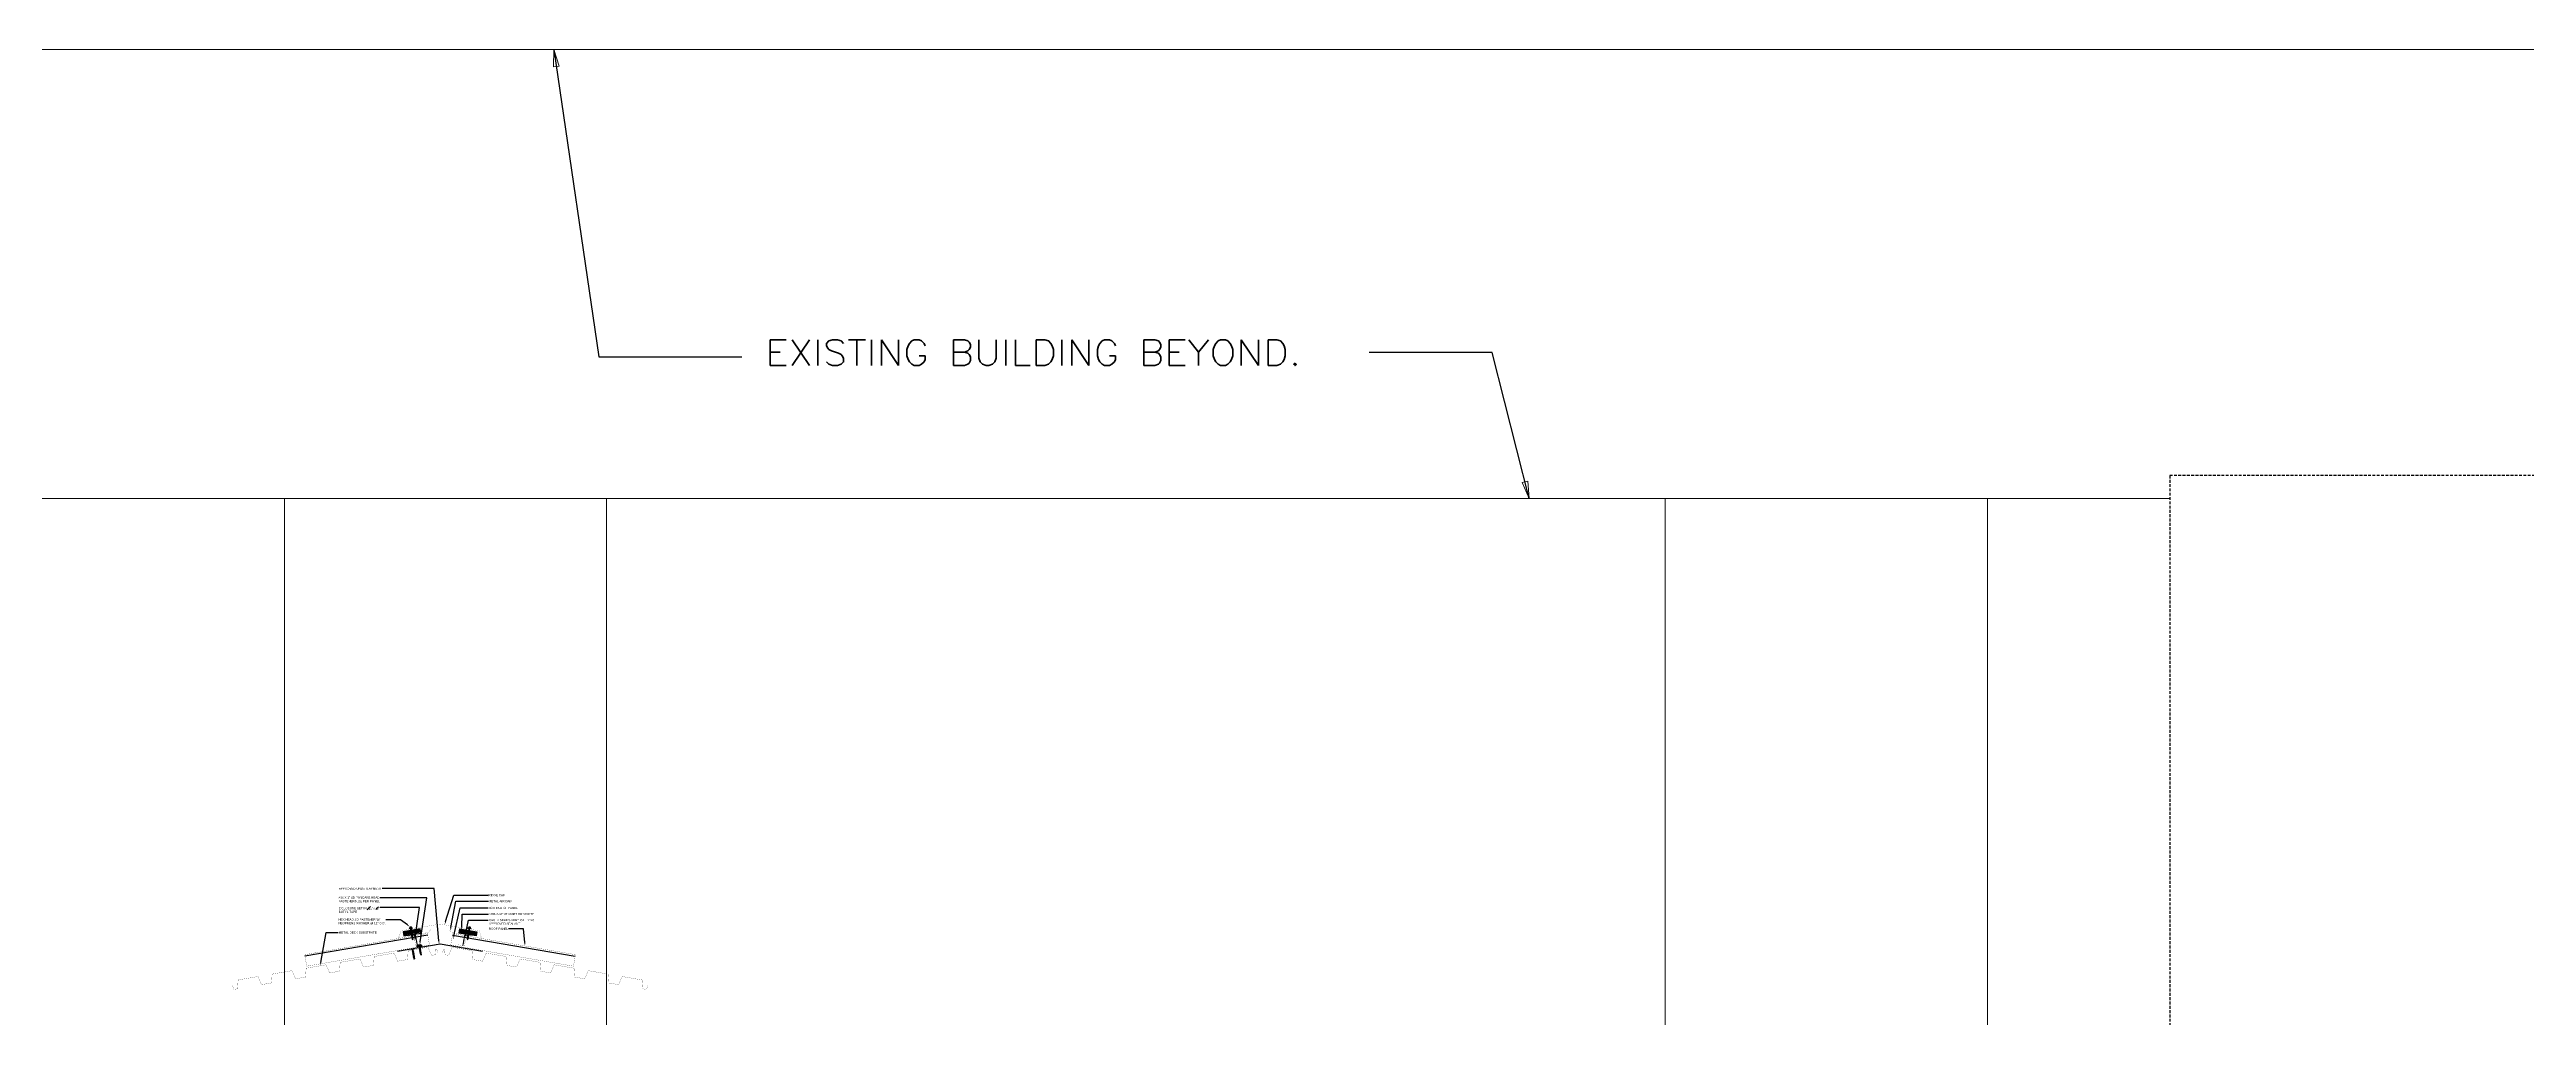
# Model space of a CAD drawing. Header units: inches. Extents: x -33163 to 19162, y -8858 to 30669.
# Drawn here: x -28353.8 to -27923.2, y -212 to -43.7 of the extents above; entities that cross this region are included whole.
import ezdxf
from ezdxf import colors
from ezdxf.entities.mleader import LeaderData, LeaderLine
from ezdxf.math import Vec2, Vec3

# ---------------------------------------------------------------- set-up
doc = ezdxf.new("R2010")
doc.units = ezdxf.units.IN
doc.linetypes.add('DASHED', pattern=[0.75, 0.5, -0.25])
doc.layers.get('0').update_dxf_attribs({"color": 9, "lineweight": 0})
for name, color, linetype, lineweight in [('01 Accessories', 12, 'Continuous', 25), ('05 Fasteners', 11, 'Continuous', 15), ('07 - Roof Panels', 6, 'Continuous', 30), ('10 - Flashings', 2, 'Continuous', 60), ('11 Sealant', 9, 'Continuous', 13), ('12 - Steel', 11, 'Continuous', 15), ('17 - Rigid Insulation', 2, 'ZIGZAG', 30), ('A-ROOF-BELOW', 251, 'Continuous', 5), ('A-ROOF-EXIST', 7, 'Continuous', 30)]:
    doc.layers.add(name, color=color, linetype=linetype, lineweight=lineweight)
doc.layers.add('A-ANNO-DIMS-04', color=12, linetype='Continuous')
doc.layers.add('A-ANNO-NOTE-48', color=12, linetype='Continuous')
doc.styles.add('ROMANS', font='romans.shx', dxfattribs={"width": 1.1})
doc.styles.add('Sheffield', font='arial.ttf', dxfattribs={"height": 0.175})
doc.linetypes.add('ZIGZAG', pattern='A,0.0001,-0.2,[131,ltypeshp.shx,S=0.2,R=0,X=-0.2,Y=0],-0.4,[131,ltypeshp.shx,S=0.2,R=180,X=0.2,Y=0],-0.2', length=0.8001)
doc.dimstyles.new('Dim 48', dxfattribs={"dimscale": 48, "dimtxt": 0.09375, "dimasz": 0.0625, "dimexe": 0.0625, "dimexo": 0.0625, "dimgap": 0.09375, "dimtad": 1, "dimdec": 4, "dimzin": 3, "dimdsep": 46, "dimlunit": 4, "dimtxsty": 'ROMANS', "dimblk1": 'ARCHTICK', "dimblk2": 'ARCHTICK', "dimsah": 1, "dimcen": 0.0625, "dimdle": 0.0625, "dimclrd": 2, "dimclre": 2, "dimclrt": 3, "dimaunit": 1, "dimazin": 0, "dimtm": 1e-09, "dimtfac": 1, "dimtdec": 4, "dimtmove": 2, "dimatfit": 3, "dimldrblk": 'CLOSEDBLANK', "dimfxl": 1, "dimtolj": 1, "dimtzin": 3, "dimarcsym": 0})

# ---------------------------------------------------------------- blocks, each defined once
blk = doc.blocks.new('_ArchTick')
at = {"color": 0, "linetype": 'ByBlock', "const_width": 0.15}
blk.add_lwpolyline([(-0.5, -0.5), (0.5, 0.5)], dxfattribs=at)
blk = doc.blocks.new('*U254')
at = {"layer": '11 Sealant'}
h = blk.add_hatch(dxfattribs=at)
h.set_pattern_fill('ANSI31', color=256, scale=0.75, angle=29.9901)
h.set_pattern_definition([(74.99, (0.02288, 0.08538), (-0.090551, 0.02428), [])])
h.paths.add_polyline_path([(0.38, 0.22), (0.29, 0.38), (-0.47, -0.06), (-0.38, -0.22)])
blk.add_lwpolyline([(-0.38, -0.22), (-0.47, -0.06), (0.29, 0.38), (0.38, 0.22)], close=True, dxfattribs=at)
blk = doc.blocks.new('*U255')
at = {"layer": '05 Fasteners'}
for p, q in [((-0.31, 0.12), (-0.15, 0.17)), ((-0.16, 0.21), (-0.16, 0.31)), ((-0.15, 0.17), (0.15, 0.17)), ((-0.13, 0.33), (-0.12, 0.33)), ((-0.12, 0.33), (0.12, 0.33)), ((-0.09, 0.21), (-0.09, 0.31)), ((-0.08, 0.03), (-0.08, -0.1)), ((-0.06, 0.33), (0.06, 0.33)), ((0.08, 0.03), (0.08, -0.06)), ((0.09, 0.21), (0.09, 0.31)), ((0.12, 0.33), (0.13, 0.33)), ((0.31, 0.12), (0.15, 0.17)), ((0.16, 0.21), (0.16, 0.31)), ((-0.12, -0.13), (-0.08, -0.1)), ((-0.08, -0.14), (-0.12, -0.13)), ((-0.12, -0.23), (-0.08, -0.2)), ((-0.08, -0.24), (-0.12, -0.23)), ((-0.12, -0.34), (-0.08, -0.31)), ((-0.08, -0.35), (-0.12, -0.34)), ((-0.12, -0.44), (-0.08, -0.41)), ((-0.08, -0.45), (-0.12, -0.44)), ((-0.12, -0.54), (-0.08, -0.51)), ((-0.08, -0.55), (-0.12, -0.54)), ((-0.12, -0.64), (-0.08, -0.61)), ((-0.08, -0.65), (-0.12, -0.64)), ((-0.12, -0.74), (-0.08, -0.72)), ((-0.08, -0.75), (-0.12, -0.74)), ((-0.12, -0.85), (-0.08, -0.82)), ((-0.08, -0.86), (-0.12, -0.85)), ((-0.12, -0.95), (-0.08, -0.92)), ((-0.08, -0.96), (-0.12, -0.95)), ((-0.12, -1.05), (-0.08, -1.02)), ((-0.08, -1.06), (-0.12, -1.05)), ((-0.12, -1.15), (-0.08, -1.12)), ((-0.08, -1.16), (-0.12, -1.15)), ((-0.12, -1.26), (-0.08, -1.23)), ((-0.08, -1.27), (-0.12, -1.26)), ((-0.12, -1.36), (-0.08, -1.33)), ((-0.08, -1.37), (-0.12, -1.36)), ((-0.12, -1.46), (-0.08, -1.43)), ((-0.08, -1.47), (-0.12, -1.46)), ((-0.12, -1.56), (-0.08, -1.53)), ((-0.08, -1.57), (-0.12, -1.56)), ((-0.12, -1.67), (-0.08, -1.64)), ((-0.08, -1.68), (-0.12, -1.67)), ((-0.08, -0.1), (0.08, -0.06)), ((0.08, -0.1), (-0.08, -0.14)), ((-0.08, -0.14), (-0.08, -0.2)), ((-0.08, -0.2), (0.08, -0.17)), ((0.08, -0.21), (-0.08, -0.24)), ((-0.08, -0.24), (-0.08, -0.31)), ((-0.08, -0.31), (0.08, -0.27)), ((0.08, -0.31), (-0.08, -0.35)), ((-0.08, -0.35), (-0.08, -0.41)), ((-0.08, -0.41), (0.08, -0.37)), ((0.08, -0.41), (-0.08, -0.45)), ((-0.08, -0.45), (-0.08, -0.51)), ((-0.08, -0.51), (0.08, -0.47)), ((0.08, -0.51), (-0.08, -0.55)), ((-0.08, -0.55), (-0.08, -0.61)), ((-0.08, -0.61), (0.08, -0.57)), ((0.08, -0.61), (-0.08, -0.65)), ((-0.08, -0.65), (-0.08, -0.72)), ((-0.08, -0.72), (0.08, -0.68)), ((0.08, -0.72), (-0.08, -0.75)), ((-0.08, -0.75), (-0.08, -0.82)), ((-0.08, -0.82), (0.08, -0.78)), ((0.08, -0.82), (-0.08, -0.86)), ((-0.08, -0.86), (-0.08, -0.92)), ((-0.08, -0.92), (0.08, -0.88)), ((0.08, -0.92), (-0.08, -0.96)), ((-0.08, -0.96), (-0.08, -1.02)), ((-0.08, -1.02), (0.08, -0.98)), ((0.08, -1.02), (-0.08, -1.06)), ((-0.08, -1.06), (-0.08, -1.12)), ((-0.08, -1.12), (0.08, -1.09)), ((0.08, -1.13), (-0.08, -1.16)), ((-0.08, -1.16), (-0.08, -1.23)), ((-0.08, -1.23), (0.08, -1.19)), ((0.08, -1.23), (-0.08, -1.27)), ((-0.08, -1.27), (-0.08, -1.33)), ((-0.08, -1.33), (0.08, -1.29)), ((0.08, -1.33), (-0.08, -1.37)), ((-0.08, -1.37), (-0.08, -1.43)), ((-0.08, -1.43), (0.08, -1.39)), ((0.08, -1.43), (-0.08, -1.47)), ((-0.08, -1.47), (-0.08, -1.53)), ((-0.08, -1.53), (0.08, -1.49)), ((0.08, -1.53), (-0.08, -1.57)), ((-0.08, -1.57), (-0.08, -1.64)), ((-0.08, -1.64), (0.08, -1.6)), ((0.08, -1.64), (-0.08, -1.68)), ((-0.08, -1.68), (-0.08, -1.85)), ((-0.08, -1.85), (0, -1.92)), ((-0.04, -1.85), (0, -1.69)), ((-0.04, -1.85), (0, -1.92)), ((0, -1.92), (0.04, -1.72)), ((0.08, -1.85), (0, -1.92)), ((0.04, -1.85), (0, -1.92)), ((0.04, -1.69), (0.04, -1.85)), ((0.08, -0.06), (0.12, -0.07)), ((0.12, -0.07), (0.08, -0.1)), ((0.08, -0.1), (0.08, -0.17)), ((0.08, -0.17), (0.12, -0.18)), ((0.12, -0.18), (0.08, -0.21)), ((0.08, -0.21), (0.08, -0.27)), ((0.08, -0.27), (0.12, -0.28)), ((0.12, -0.28), (0.08, -0.31)), ((0.08, -0.31), (0.08, -0.37)), ((0.08, -0.37), (0.12, -0.38)), ((0.12, -0.38), (0.08, -0.41)), ((0.08, -0.41), (0.08, -0.47)), ((0.08, -0.47), (0.12, -0.48)), ((0.12, -0.48), (0.08, -0.51)), ((0.08, -0.51), (0.08, -0.57)), ((0.08, -0.57), (0.12, -0.58)), ((0.12, -0.58), (0.08, -0.61)), ((0.08, -0.61), (0.08, -0.68)), ((0.08, -0.68), (0.12, -0.69)), ((0.12, -0.69), (0.08, -0.72)), ((0.08, -0.72), (0.08, -0.78)), ((0.08, -0.78), (0.12, -0.79)), ((0.12, -0.79), (0.08, -0.82)), ((0.08, -0.82), (0.08, -0.88)), ((0.08, -0.88), (0.12, -0.89)), ((0.12, -0.89), (0.08, -0.92)), ((0.08, -0.92), (0.08, -0.98)), ((0.08, -0.98), (0.12, -0.99)), ((0.12, -0.99), (0.08, -1.02)), ((0.08, -1.02), (0.08, -1.09)), ((0.08, -1.09), (0.12, -1.1)), ((0.12, -1.1), (0.08, -1.13)), ((0.08, -1.13), (0.08, -1.19)), ((0.08, -1.19), (0.12, -1.2)), ((0.12, -1.2), (0.08, -1.23)), ((0.08, -1.23), (0.08, -1.29)), ((0.08, -1.29), (0.12, -1.3)), ((0.12, -1.3), (0.08, -1.33)), ((0.08, -1.33), (0.08, -1.39)), ((0.08, -1.39), (0.12, -1.4)), ((0.12, -1.4), (0.08, -1.43)), ((0.08, -1.43), (0.08, -1.49)), ((0.08, -1.49), (0.12, -1.5)), ((0.12, -1.5), (0.08, -1.53)), ((0.08, -1.53), (0.08, -1.6)), ((0.08, -1.6), (0.12, -1.61)), ((0.12, -1.61), (0.08, -1.64)), ((0.08, -1.64), (0.08, -1.85))]:
    blk.add_line(p, q, dxfattribs=at)
for points in [[(-0.31, 0.12), (0.31, 0.12), (0.31, 0.11), (-0.31, 0.11)], [(-0.25, 0.11), (0.25, 0.11), (0.25, 0.03), (-0.25, 0.03)]]:
    blk.add_lwpolyline(points, close=True, dxfattribs=at)
blk.add_lwpolyline([(-0.18, 0.21), (0.18, 0.21, -0.414214), (0.19, 0.2), (0.19, 0.18), (-0.19, 0.18), (-0.19, 0.2, -0.414214)], format="xyb", close=True, dxfattribs=at)
for centre, radius, start, end in [((-0.13, 0.31), 0.0279, 90, 180), ((-0.12, 0.31), 0.0279, 0, 90), ((-0.06, 0.31), 0.0279, 90, 180), ((0.06, 0.31), 0.0279, 0, 90), ((0.12, 0.31), 0.0279, 90, 180), ((0.13, 0.31), 0.0279, 0, 90), ((0, -1.58), 0.274, 253.693, 261.1464), ((0.02, -1.69), 0.0213, 5.7698, 165.8256), ((0, -1.58), 0.274, 278.8536, 286.307)]:
    blk.add_arc(centre, radius, start, end, dxfattribs=at)
blk = doc.blocks.new('#10 SD Pancake')
at = {"layer": '05 Fasteners'}
for p, q in [((0.23, 0.11), (-0.23, 0.11)), ((-0.23, 0.03), (0.23, 0.03)), ((-0.08, 0.03), (-0.08, -0.1)), ((0.08, 0.03), (0.08, -0.06)), ((-0.12, -0.13), (-0.08, -0.1)), ((-0.08, -0.14), (-0.12, -0.13)), ((-0.12, -0.23), (-0.08, -0.2)), ((-0.08, -0.24), (-0.12, -0.23)), ((-0.12, -0.34), (-0.08, -0.31)), ((-0.08, -0.35), (-0.12, -0.34)), ((-0.12, -0.44), (-0.08, -0.41)), ((-0.08, -0.45), (-0.12, -0.44)), ((-0.12, -0.54), (-0.08, -0.51)), ((-0.08, -0.55), (-0.12, -0.54)), ((-0.12, -0.64), (-0.08, -0.61)), ((-0.08, -0.65), (-0.12, -0.64)), ((-0.12, -0.74), (-0.08, -0.72)), ((-0.08, -0.75), (-0.12, -0.74)), ((-0.12, -0.85), (-0.08, -0.82)), ((-0.08, -0.86), (-0.12, -0.85)), ((-0.12, -0.95), (-0.08, -0.92)), ((-0.08, -0.96), (-0.12, -0.95)), ((-0.12, -1.05), (-0.08, -1.02)), ((-0.08, -1.06), (-0.12, -1.05)), ((-0.12, -1.15), (-0.08, -1.12)), ((-0.08, -1.16), (-0.12, -1.15)), ((-0.12, -1.26), (-0.08, -1.23)), ((-0.08, -1.27), (-0.12, -1.26)), ((-0.12, -1.36), (-0.08, -1.33)), ((-0.08, -1.37), (-0.12, -1.36)), ((-0.12, -1.46), (-0.08, -1.43)), ((-0.08, -1.47), (-0.12, -1.46)), ((-0.08, -0.1), (0.08, -0.06)), ((0.08, -0.1), (-0.08, -0.14)), ((-0.08, -0.14), (-0.08, -0.2)), ((-0.08, -0.2), (0.08, -0.17)), ((0.08, -0.21), (-0.08, -0.24)), ((-0.08, -0.24), (-0.08, -0.31)), ((-0.08, -0.31), (0.08, -0.27)), ((0.08, -0.31), (-0.08, -0.35)), ((-0.08, -0.35), (-0.08, -0.41)), ((-0.08, -0.41), (0.08, -0.37)), ((0.08, -0.41), (-0.08, -0.45)), ((-0.08, -0.45), (-0.08, -0.51)), ((-0.08, -0.51), (0.08, -0.47)), ((0.08, -0.51), (-0.08, -0.55)), ((-0.08, -0.55), (-0.08, -0.61)), ((-0.08, -0.61), (0.08, -0.57)), ((0.08, -0.61), (-0.08, -0.65)), ((-0.08, -0.65), (-0.08, -0.72)), ((-0.08, -0.72), (0.08, -0.68)), ((0.08, -0.72), (-0.08, -0.75)), ((-0.08, -0.75), (-0.08, -0.82)), ((-0.08, -0.82), (0.08, -0.78)), ((0.08, -0.82), (-0.08, -0.86)), ((-0.08, -0.86), (-0.08, -0.92)), ((-0.08, -0.92), (0.08, -0.88)), ((0.08, -0.92), (-0.08, -0.96)), ((-0.08, -0.96), (-0.08, -1.02)), ((-0.08, -1.02), (0.08, -0.98)), ((0.08, -1.02), (-0.08, -1.06)), ((-0.08, -1.06), (-0.08, -1.12)), ((-0.08, -1.12), (0.08, -1.09)), ((0.08, -1.13), (-0.08, -1.16)), ((-0.08, -1.16), (-0.08, -1.23)), ((-0.08, -1.23), (0.08, -1.19)), ((0.08, -1.23), (-0.08, -1.27)), ((-0.08, -1.27), (-0.08, -1.33)), ((-0.08, -1.33), (0.08, -1.29)), ((0.08, -1.33), (-0.08, -1.37)), ((-0.08, -1.37), (-0.08, -1.43)), ((-0.08, -1.43), (0.08, -1.39)), ((0.08, -1.43), (-0.08, -1.47)), ((-0.08, -1.47), (-0.08, -1.64)), ((-0.08, -1.64), (0, -1.72)), ((-0.04, -1.65), (0, -1.48)), ((-0.04, -1.65), (0, -1.72)), ((0, -1.72), (0.04, -1.52)), ((0.08, -1.64), (0, -1.72)), ((0.04, -1.65), (0, -1.72)), ((0.04, -1.48), (0.04, -1.65)), ((0.08, -0.06), (0.12, -0.07)), ((0.12, -0.07), (0.08, -0.1)), ((0.08, -0.1), (0.08, -0.17)), ((0.08, -0.17), (0.12, -0.18)), ((0.12, -0.18), (0.08, -0.21)), ((0.08, -0.21), (0.08, -0.27)), ((0.08, -0.27), (0.12, -0.28)), ((0.12, -0.28), (0.08, -0.31)), ((0.08, -0.31), (0.08, -0.37)), ((0.08, -0.37), (0.12, -0.38)), ((0.12, -0.38), (0.08, -0.41)), ((0.08, -0.41), (0.08, -0.47)), ((0.08, -0.47), (0.12, -0.48)), ((0.12, -0.48), (0.08, -0.51)), ((0.08, -0.51), (0.08, -0.57)), ((0.08, -0.57), (0.12, -0.58)), ((0.12, -0.58), (0.08, -0.61)), ((0.08, -0.61), (0.08, -0.68)), ((0.08, -0.68), (0.12, -0.69)), ((0.12, -0.69), (0.08, -0.72)), ((0.08, -0.72), (0.08, -0.78)), ((0.08, -0.78), (0.12, -0.79)), ((0.12, -0.79), (0.08, -0.82)), ((0.08, -0.82), (0.08, -0.88)), ((0.08, -0.88), (0.12, -0.89)), ((0.12, -0.89), (0.08, -0.92)), ((0.08, -0.92), (0.08, -0.98)), ((0.08, -0.98), (0.12, -0.99)), ((0.12, -0.99), (0.08, -1.02)), ((0.08, -1.02), (0.08, -1.09)), ((0.08, -1.09), (0.12, -1.1)), ((0.12, -1.1), (0.08, -1.13)), ((0.08, -1.13), (0.08, -1.19)), ((0.08, -1.19), (0.12, -1.2)), ((0.12, -1.2), (0.08, -1.23)), ((0.08, -1.23), (0.08, -1.29)), ((0.08, -1.29), (0.12, -1.3)), ((0.12, -1.3), (0.08, -1.33)), ((0.08, -1.33), (0.08, -1.39)), ((0.08, -1.39), (0.12, -1.4)), ((0.12, -1.4), (0.08, -1.43)), ((0.08, -1.43), (0.08, -1.64))]:
    blk.add_line(p, q, dxfattribs=at)
for centre, radius, start, end in [((-0.23, 0.07), 0.0385, 90, 270), ((-0.23, 0.07), 0.0385, 90, 270), ((0.23, 0.07), 0.0385, 270, 90), ((0.23, 0.07), 0.0385, 270, 90), ((0, -1.38), 0.274, 253.693, 261.1464), ((0.02, -1.49), 0.0213, 5.7698, 165.8256), ((0, -1.38), 0.274, 278.8536, 286.307)]:
    blk.add_arc(centre, radius, start, end, dxfattribs=at)

msp = doc.modelspace()

# ---------------------------------------------------------------- linework, layer by layer
at = {"layer": '01 Accessories', "linetype": 'Continuous'}
for p, q in [((-28282.56809, -197.19466), (-28279.61166, -197.70409)), ((-28282.54421, -197.05608), (-28279.58778, -197.56551)), ((-28282.52033, -196.9175), (-28279.5639, -197.42693)), ((-28282.49645, -196.77891), (-28279.54002, -197.28834))]:
    msp.add_line(p, q, dxfattribs=at)
msp.add_lwpolyline([(-28282.59595, -197.35634), (-28282.46859, -196.61723), (-28279.51216, -197.12666), (-28279.63952, -197.86577)], close=True, dxfattribs=at)
at = {"layer": '10 - Flashings', "linetype": 'Continuous', "const_width": 0.02}
msp.add_lwpolyline([(-28280.48796, -197.87064), (-28281.36475, -197.71954), (-28281.68816, -199.58782), (-28282.82408, -199.39207)], dxfattribs=at)
at = {"layer": '11 Sealant'}
msp.add_lwpolyline([(-28281.38504, -197.83763, 1.03231928), (-28281.61698, -197.86064, 0.765945154), (-28281.64667, -198.04697, 0.68343721), (-28281.68594, -198.25014, 0.712027561), (-28281.72864, -198.42908, 0.639737928), (-28281.75504, -198.61346, 0.521234752), (-28281.80595, -198.83322, 0.561368537), (-28281.82452, -199.05713, 0.909348009), (-28281.86183, -199.27358, 0.637446441), (-28281.90941, -199.54969, 0.297298254)], format="xyb", dxfattribs=at)
at = {"layer": '12 - Steel', "lineweight": 30}
msp.add_line((-28283.77945, -197.71679), (-28262.43275, -201.39509), dxfattribs=at)
at = {"layer": 'A-ROOF-BELOW', "color": 40, "linetype": 'Continuous', "lineweight": 0}
for p, q in [((-29101.93245, -43.67759), (-27542.86149, -43.67759)), ((-29361.88187, -121.77168), (-27985.21559, -121.77168)), ((-28312.97634, -121.77168), (-28312.97634, -268.65301)), ((-28256.97634, -121.77168), (-28256.97634, -268.65403)), ((-28072.91492, -121.77168), (-28072.91492, -220.19754)), ((-28016.91492, -121.77168), (-28016.91492, -266.63982))]:
    msp.add_line(p, q, dxfattribs=at)
at = {"layer": 'A-ROOF-EXIST', "linetype": 'DASHED'}
msp.add_lwpolyline([(-27339.71274, -266.63982), (-27387.71274, -266.63982), (-27387.71274, -117.77168), (-27985.21559, -117.77168), (-27985.21559, -270.0665), (-27988.04235, -270.0665)], dxfattribs=at)

# ---------------------------------------------------------------- block references
at = {"layer": '05 Fasteners', "xscale": -1, "rotation": 350.22323499224}
msp.add_blockref('*U255', (-28280.84887, -196.61753), dxfattribs=at)

# ---------------------------------------------------------------- texts
at = {"layer": 'A-ANNO-NOTE-48', "insert": (-28229.35957, -94.14915), "char_height": 4.5, "width": 120.1896405, "attachment_point": 1, "style": 'ROMANS'}
msp.add_mtext('\\A1;EXISTING BUILDING BEYOND. ', dxfattribs=at)

# ---------------------------------------------------------------- leaders
at = {"layer": 'A-ANNO-DIMS-04'}
ml = msp.add_multileader_mtext('Standard', dxfattribs=at)
ml.set_content('\\A1;Z CLOSURE SET IN {\\H0.8x;\\S3#16;}" x {\\H0.8x;\\S7#8;}" BUTYL TAPE ', color=256, style='Sheffield')
ml.set_leader_properties()
ml.build(insert=Vec2(0, 0))
ml.multileader.update_dxf_attribs({"dogleg_length": 1.53009, "arrow_head_size": 0.6})
ctx = ml.context
ctx.base_point, ctx.char_height, ctx.arrow_head_size, ctx.landing_gap_size, ctx.plane_origin = Vec3(-28303.66825, -192.9331), 0.375, 0.6, 0.125, Vec3(-28307.63641, -188.59376)
notes = []
notes.append((ctx, [(1, (1, 1, 0), (-28289.51185, -192.9331), (-1, 0), 6.80916, [(0, [(-28290.32587, -198.65368)], 0, [])])]))
ctx.mtext.insert, ctx.mtext.width, ctx.mtext.flow_direction = Vec3(-28303.54325, -192.7424), 7.6815539, 5
ctx.mtext.has_bg_fill, ctx.mtext.bg_color, ctx.mtext.bg_scale_factor, ctx.mtext.bg_transparency, ctx.mtext.use_window_bg_color = 1, -1073741824, 1.25, 0, 1
at = {"layer": 'A-ANNO-DIMS-04', "linetype": 'Continuous', "lineweight": 30}
ml = msp.add_multileader_mtext('Standard', dxfattribs=at)
ml.set_content('RIDGE CAP', color=256, style='Sheffield')
ml.set_leader_properties()
ml.build(insert=Vec2(0, 0))
ml.multileader.update_dxf_attribs({"dogleg_length": 1.53009, "arrow_head_size": 0.6})
ctx = ml.context
ctx.base_point, ctx.char_height, ctx.arrow_head_size, ctx.landing_gap_size, ctx.plane_origin = Vec3(-28277.58351, -190.75843), 0.375, 0.6, 0.125, Vec3(-28284.83217, -191.93808)
ctx.text_align_type = 2
notes.append((ctx, [(0, (1, 1, 0), (-28283.54963, -190.75843), (1, 0), 5.96612, [(0, [(-28285.14304, -195.9277)], 0, [])])]))
ctx.mtext.insert, ctx.mtext.alignment, ctx.mtext.flow_direction = Vec3(-28274.64064, -190.56774), 3, 5
at = {"layer": 'A-ANNO-DIMS-04'}
ml = msp.add_multileader_mtext('Standard', dxfattribs=at)
ml.set_content('METAL AIR DAM', color=256, style='Sheffield')
ml.set_leader_properties()
ml.build(insert=Vec2(0, 0))
ml.multileader.update_dxf_attribs({"dogleg_length": 1.53009, "arrow_head_size": 0.6})
ctx = ml.context
ctx.base_point, ctx.char_height, ctx.arrow_head_size, ctx.landing_gap_size, ctx.plane_origin = Vec3(-28277.5346, -191.80544), 0.375, 0.6, 0.125, Vec3(-28283.26788, -193.15032)
ctx.text_align_type = 2
notes.append((ctx, [(0, (1, 1, 0), (-28283.17393, -191.80544), (1, 0), 5.63933, [(0, [(-28284.14643, -196.97976)], 0, [])])]))
ctx.mtext.insert, ctx.mtext.alignment, ctx.mtext.flow_direction = Vec3(-28273.41301, -191.61794), 3, 5
ml = msp.add_multileader_mtext('Standard', dxfattribs=at)
ml.set_content('BOX END OF PANEL', color=256, style='Sheffield')
ml.set_leader_properties()
ml.build(insert=Vec2(0, 0))
ml.multileader.update_dxf_attribs({"dogleg_length": 1.53009, "arrow_head_size": 0.6})
ctx = ml.context
ctx.base_point, ctx.char_height, ctx.arrow_head_size, ctx.landing_gap_size, ctx.plane_origin = Vec3(-28277.55972, -192.99064), 0.375, 0.6, 0.125, Vec3(-28283.73088, -196.56992)
ctx.text_align_type = 2
notes.append((ctx, [(0, (1, 1, 0), (-28282.4175, -192.99064), (1, 0), 4.85779, [(0, [(-28283.66929, -198.44859)], 0, [])])]))
ctx.mtext.insert, ctx.mtext.alignment, ctx.mtext.flow_direction = Vec3(-28272.39728, -192.79994), 3, 5
ml = msp.add_multileader_mtext('Standard', dxfattribs=at)
ml.set_content('COR-A-VENT V600T OR V600TE  ', color=256, style='Sheffield')
ml.set_leader_properties()
ml.build(insert=Vec2(0, 0))
ml.multileader.update_dxf_attribs({"dogleg_length": 4.11504, "arrow_head_size": 0.6})
ctx = ml.context
ctx.base_point, ctx.char_height, ctx.arrow_head_size, ctx.landing_gap_size, ctx.plane_origin = Vec3(-28277.56765, -194.05196), 0.375, 0.6, 0.125, Vec3(-28280.29338, -195.23161)
ctx.text_align_type = 2
notes.append((ctx, [(0, (1, 1, 0), (-28282.08307, -194.05196), (1, 0), 4.51543, [(0, [(-28282.16833, -196.94219)], 0, [])])]))
ctx.mtext.insert, ctx.mtext.alignment, ctx.mtext.flow_direction = Vec3(-28269.57839, -193.86126), 3, 5
ml = msp.add_multileader_mtext('Standard', dxfattribs=at)
ml.set_content('CAULK SEAMS VERTICALLY W/ APPROVED SEALANT', color=256, style='Sheffield')
ml.set_leader_properties()
ml.build(insert=Vec2(0, 0))
ml.multileader.update_dxf_attribs({"dogleg_length": 0.5, "arrow_head_size": 0.6})
ctx = ml.context
ctx.base_point, ctx.char_height, ctx.arrow_head_size, ctx.landing_gap_size, ctx.plane_origin = Vec3(-28277.56137, -195.10632), 0.375, 0.6, 0.125, Vec3(-28280.12512, -197.35032)
notes.append((ctx, [(0, (1, 1, 0), (-28281.00445, -195.10632), (1, 0), 3.44308, [(0, [(-28281.60159, -198.18388)], 0, [])])]))
ctx.mtext.insert, ctx.mtext.width, ctx.mtext.flow_direction = Vec3(-28277.43637, -194.91562), 8.0652029, 5
ml = msp.add_multileader_mtext('Standard', dxfattribs=at)
ml.set_content('ROOF PANEL', color=256, style='Sheffield')
ml.set_leader_properties()
ml.build(insert=Vec2(0, 0))
ml.multileader.update_dxf_attribs({"dogleg_length": 1.53009, "arrow_head_size": 0.6})
ctx = ml.context
ctx.base_point, ctx.char_height, ctx.arrow_head_size, ctx.landing_gap_size, ctx.plane_origin = Vec3(-28277.58168, -196.62822), 0.375, 0.6, 0.125, Vec3(-28279.47433, -197.99616)
notes.append((ctx, [(1, (1, 1, 0), (-28271.42034, -196.62822), (-1, 0), 2.59441, [(0, [(-28271.15735, -199.60589)], 0, [])])]))
ctx.mtext.insert, ctx.mtext.width, ctx.mtext.flow_direction = Vec3(-28277.45668, -196.43752), 3.8217881, 5
at = {"layer": 'A-ANNO-NOTE-48'}
for points in [[(-28266.13286, -43.67759), (-28258.3092, -97.11648), (-28233.48773, -97.11648)], [(-28096.55275, -121.77168), (-28103.02389, -96.3543), (-28124.38104, -96.3543)]]:
    msp.add_leader(points, dimstyle='Dim 48', override={"dimclrd": 256}, dxfattribs=at)
for ctx, leaders in notes:
    for number, flags, end, landing, length, lines in leaders:
        leader = LeaderData()
        leader.index, (leader.has_last_leader_line, leader.has_dogleg_vector, leader.attachment_direction) = number, flags
        leader.last_leader_point, leader.dogleg_vector, leader.dogleg_length = Vec3(end), Vec3(landing), length
        for number, points, colour, breaks in lines:
            line = LeaderLine()
            line.index, line.vertices, line.color, line.breaks = number, Vec3.list(points), colors.encode_raw_color(colour), breaks
            leader.lines.append(line)
        ctx.leaders.append(leader)

# ---------------------------------------------------------------- next in the draw order: leaders
at = {"layer": 'A-ANNO-DIMS-04'}
ml = msp.add_multileader_mtext('Standard', dxfattribs=at)
ml.set_content('#10 X 1" SD PANCAKE HEAD FASTENERS, (5) PER PANEL', color=256, style='Sheffield')
ml.set_leader_properties()
ml.build(insert=Vec2(0, 0))
ml.multileader.update_dxf_attribs({"dogleg_length": 1.53009, "arrow_head_size": 0.6})
ctx = ml.context
ctx.base_point, ctx.char_height, ctx.arrow_head_size, ctx.landing_gap_size, ctx.plane_origin = Vec3(-28303.69679, -191.23793), 0.375, 0.6, 0.125, Vec3(-28309.29465, -185.15859)
notes = []
notes.append((ctx, [(1, (1, 1, 0), (-28288.20719, -191.23793), (-1, 0), 8.13993, [(0, [(-28289.46891, -199.46801)], 0, [])])]))
ctx.mtext.insert, ctx.mtext.width, ctx.mtext.flow_direction = Vec3(-28303.57179, -190.9953), 7.359584, 5
ml = msp.add_multileader_mtext('Standard', dxfattribs=at)
ml.set_content('METAL DECK SUBSTRATE', color=256, style='Sheffield')
ml.set_leader_properties()
ml.build(insert=Vec2(0, 0))
ml.multileader.update_dxf_attribs({"dogleg_length": 1.53009, "arrow_head_size": 0.6})
ctx = ml.context
ctx.base_point, ctx.char_height, ctx.arrow_head_size, ctx.landing_gap_size, ctx.plane_origin = Vec3(-28303.67808, -197.26798), 0.375, 0.6, 0.125, Vec3(-28309.39804, -190.66555)
notes.append((ctx, [(0, (1, 1, 0), (-28305.76184, -197.26798), (1, 0), 2.08377, [(0, [(-28306.75122, -203.05153)], 0, [])])]))
ctx.mtext.insert, ctx.mtext.width, ctx.mtext.flow_direction = Vec3(-28303.55308, -197.07729), 6.840178, 5
for ctx, leaders in notes:
    for number, flags, end, landing, length, lines in leaders:
        leader = LeaderData()
        leader.index, (leader.has_last_leader_line, leader.has_dogleg_vector, leader.attachment_direction) = number, flags
        leader.last_leader_point, leader.dogleg_vector, leader.dogleg_length = Vec3(end), Vec3(landing), length
        for number, points, colour, breaks in lines:
            line = LeaderLine()
            line.index, line.vertices, line.color, line.breaks = number, Vec3.list(points), colors.encode_raw_color(colour), breaks
            leader.lines.append(line)
        ctx.leaders.append(leader)

# ---------------------------------------------------------------- next in the draw order: leaders
ml = msp.add_multileader_mtext('Standard', dxfattribs=at)
ml.set_content('APPROVED UNDERLAYMENT', color=256, style='Sheffield')
ml.set_leader_properties()
ml.build(insert=Vec2(0, 0))
ml.multileader.update_dxf_attribs({"dogleg_length": 1.53009, "arrow_head_size": 0.6})
ctx = ml.context
ctx.base_point, ctx.char_height, ctx.arrow_head_size, ctx.landing_gap_size, ctx.plane_origin = Vec3(-28303.66092, -189.62985), 0.375, 0.6, 0.125, Vec3(-28307.64606, -186.60793)
notes = []
notes.append((ctx, [(1, (1, 1, 0), (-28286.95011, -189.62985), (-1, 0), 9.07745, [(0, [(-28286.08905, -199.32049)], 0, [])])]))
ctx.mtext.insert, ctx.mtext.width, ctx.mtext.flow_direction = Vec3(-28303.53592, -189.43915), 7.596981, 5
ctx.mtext.has_bg_fill, ctx.mtext.bg_color, ctx.mtext.bg_scale_factor, ctx.mtext.bg_transparency, ctx.mtext.use_window_bg_color = 1, -1073741824, 1.25, 0, 1
for ctx, leaders in notes:
    for number, flags, end, landing, length, lines in leaders:
        leader = LeaderData()
        leader.index, (leader.has_last_leader_line, leader.has_dogleg_vector, leader.attachment_direction) = number, flags
        leader.last_leader_point, leader.dogleg_vector, leader.dogleg_length = Vec3(end), Vec3(landing), length
        for number, points, colour, breaks in lines:
            line = LeaderLine()
            line.index, line.vertices, line.color, line.breaks = number, Vec3.list(points), colors.encode_raw_color(colour), breaks
            leader.lines.append(line)
        ctx.leaders.append(leader)

# ---------------------------------------------------------------- next in the draw order: linework, layer by layer
at = {"layer": '01 Accessories', "linetype": 'Continuous'}
for p, q in [((-28289.35587, -196.77891), (-28292.3123, -197.28834)), ((-28289.33199, -196.9175), (-28292.28842, -197.42693)), ((-28289.30811, -197.05608), (-28292.26454, -197.56551)), ((-28289.28423, -197.19466), (-28292.24066, -197.70409))]:
    msp.add_line(p, q, dxfattribs=at)
msp.add_lwpolyline([(-28289.25637, -197.35634), (-28289.38373, -196.61723), (-28292.34016, -197.12666), (-28292.2128, -197.86577)], close=True, dxfattribs=at)
at = {"layer": '07 - Roof Panels', "const_width": 0.03}
for points in [[(-28309.11443, -203.1183), (-28287.7757, -199.44137), (-28288.1207, -197.43918), (-28309.46741, -201.11749)], [(-28262.73789, -203.1183), (-28284.07662, -199.44137), (-28283.73162, -197.43918), (-28262.38491, -201.11749)]]:
    msp.add_lwpolyline(points, close=True, dxfattribs=at)
at = {"layer": '10 - Flashings', "linetype": 'Continuous', "const_width": 0.02}
for points in [[(-28292.93018, -197.89809), (-28293.03706, -198.18823), (-28293.05565, -198.21455), (-28293.08489, -198.22804), (-28293.11697, -198.2251), (-28293.14329, -198.20653), (-28293.15679, -198.17729), (-28293.15384, -198.14521), (-28292.71841, -196.96315), (-28285.92616, -195.79276), (-28279.13391, -196.96315), (-28278.69848, -198.14521), (-28278.69553, -198.17729), (-28278.70903, -198.20653), (-28278.73535, -198.2251), (-28278.76743, -198.22804), (-28278.79667, -198.21455), (-28278.81526, -198.18823), (-28278.92214, -197.89809)], [(-28291.41717, -197.84307), (-28287.89428, -197.23596), (-28287.5175, -196.72356)], [(-28291.36436, -197.87064), (-28290.48757, -197.71954), (-28290.16416, -199.58782), (-28289.02824, -199.39207)], [(-28280.43515, -197.84307), (-28283.95804, -197.23596), (-28284.33482, -196.72356)]]:
    msp.add_lwpolyline(points, dxfattribs=at)
at = {"layer": '11 Sealant'}
msp.add_lwpolyline([(-28290.46728, -197.83763, -1.03231928), (-28290.23534, -197.86064, -0.765945154), (-28290.20565, -198.04697, -0.68343721), (-28290.16638, -198.25014, -0.712027561), (-28290.12368, -198.42908, -0.639737928), (-28290.09728, -198.61346, -0.521234752), (-28290.04637, -198.83322, -0.561368537), (-28290.0278, -199.05713, -0.909348009), (-28289.99049, -199.27358, -0.637446441), (-28289.94291, -199.54969, -0.297298254)], format="xyb", dxfattribs=at)
at = {"layer": '12 - Steel', "lineweight": 30}
msp.add_line((-28288.07286, -197.71679), (-28309.41957, -201.39509), dxfattribs=at)
at = {"layer": '12 - Steel', "const_width": 0.03}
for points in [[(-28286.27353, -200.79069), (-28286.53366, -200.20131), (-28286.71843, -200.23315), (-28286.78539, -201.13259), (-28287.40131, -201.23874), (-28288.02563, -199.82423), (-28291.47478, -200.41868), (-28291.58956, -201.96058), (-28293.31414, -202.2578), (-28293.93845, -200.84329), (-28297.3876, -201.43774), (-28297.50239, -202.97963), (-28299.22696, -203.27686), (-28299.85128, -201.86234), (-28303.30043, -202.4568), (-28303.41522, -203.99869), (-28305.13979, -204.29592), (-28305.76411, -202.8814), (-28309.21326, -203.47585), (-28309.32804, -205.01775), (-28311.05262, -205.31498), (-28311.67693, -203.90046), (-28315.12608, -204.49491), (-28315.24087, -206.03681), (-28316.96545, -206.33404), (-28317.58976, -204.91952), (-28321.03891, -205.51397), (-28321.1537, -207.05587), (-28321.76962, -207.16202), (-28322.08177, -206.45476)], [(-28285.57879, -200.79069), (-28285.31866, -200.20131), (-28285.13389, -200.23315), (-28285.06693, -201.13259), (-28284.45101, -201.23874), (-28283.82669, -199.82423), (-28280.37754, -200.41868), (-28280.26276, -201.96058), (-28278.53818, -202.2578), (-28277.91386, -200.84329), (-28274.46472, -201.43774), (-28274.34993, -202.97963), (-28272.62535, -203.27686), (-28272.00104, -201.86234), (-28268.55189, -202.4568), (-28268.4371, -203.99869), (-28266.71253, -204.29592), (-28266.08821, -202.8814), (-28262.63906, -203.47585), (-28262.52428, -205.01775), (-28260.7997, -205.31498), (-28260.17538, -203.90046), (-28256.72624, -204.49491), (-28256.61145, -206.03681), (-28254.88687, -206.33404), (-28254.26256, -204.91952), (-28250.81341, -205.51397), (-28250.69862, -207.05587), (-28250.0827, -207.16202), (-28249.77054, -206.45476)]]:
    msp.add_lwpolyline(points, dxfattribs=at)
at = {"layer": '17 - Rigid Insulation', "linetype": 'ZIGZAG', "ltscale": 0.003}
msp.add_lwpolyline([(-28278.53157, -200.56802), (-28285.92616, -199.29239), (-28293.32075, -200.56802)], dxfattribs=at)

# ---------------------------------------------------------------- next in the draw order: block references
at = {"layer": '05 Fasteners'}
for name, p, rotation in [('*U255', (-28291.00345, -196.61753), 9.776765007759993), ('#10 SD Pancake', (-28289.54479, -199.48108), 9.7777773223648)]:
    msp.add_blockref(name, p, dxfattribs=dict(at, rotation=rotation))
at = {"layer": '05 Fasteners', "xscale": -1, "rotation": 9.787710068572988}
msp.add_blockref('#10 SD Pancake', (-28290.70191, -200.18853), dxfattribs=at)
at = {"layer": '11 Sealant', "rotation": 339.7777773223632}
msp.add_blockref('*U254', (-28289.53454, -199.69629), dxfattribs=at)

# ---------------------------------------------------------------- next in the draw order: leaders
at = {"layer": 'A-ANNO-DIMS-04'}
ml = msp.add_multileader_mtext('Standard', dxfattribs=at)
ml.set_content('\\A1;HEX HEAD SD FASTENER W/ NEOPRENE WASHER @ 12" O.C.', color=256, style='Sheffield')
ml.set_leader_properties()
ml.build(insert=Vec2(0, 0))
ml.multileader.update_dxf_attribs({"dogleg_length": 1.53009, "arrow_head_size": 0.6})
ctx = ml.context
ctx.base_point, ctx.char_height, ctx.arrow_head_size, ctx.landing_gap_size, ctx.plane_origin = Vec3(-28303.73955, -195.06087), 0.375, 0.6, 0.125, Vec3(-28306.49486, -192.79569)
notes = []
notes.append((ctx, [(1, (1, 1, 0), (-28292.82043, -195.06087), (-1, 0), 2.55546, [(0, [(-28291.11858, -196.29887)], 0, [])])]))
ctx.mtext.insert, ctx.mtext.width, ctx.mtext.flow_direction = Vec3(-28303.61455, -194.81824), 8.503582, 5
for ctx, leaders in notes:
    for number, flags, end, landing, length, lines in leaders:
        leader = LeaderData()
        leader.index, (leader.has_last_leader_line, leader.has_dogleg_vector, leader.attachment_direction) = number, flags
        leader.last_leader_point, leader.dogleg_vector, leader.dogleg_length = Vec3(end), Vec3(landing), length
        for number, points, colour, breaks in lines:
            line = LeaderLine()
            line.index, line.vertices, line.color, line.breaks = number, Vec3.list(points), colors.encode_raw_color(colour), breaks
            leader.lines.append(line)
        ctx.leaders.append(leader)

doc.saveas('drawing.dxf')
